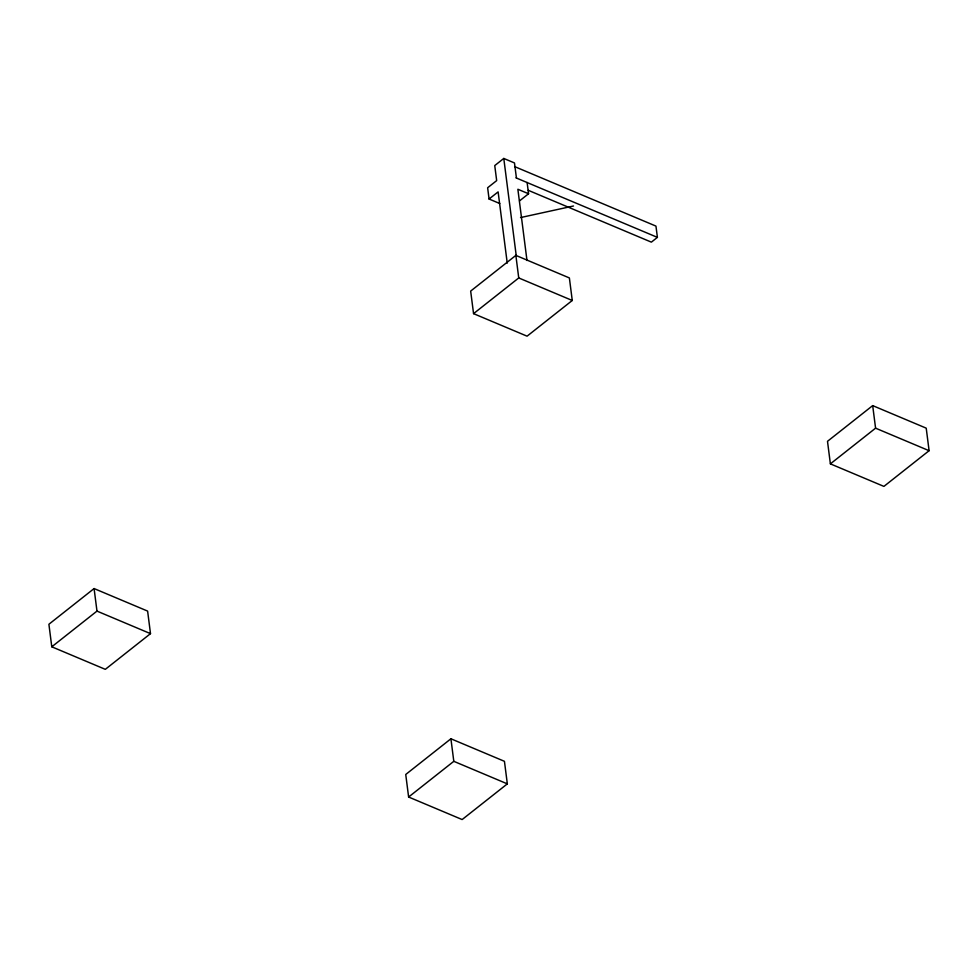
<?xml version="1.0" encoding="UTF-8"?>
<svg xmlns="http://www.w3.org/2000/svg" width="978" height="978" viewBox="0 0 978 978"><rect width="100%" height="100%" fill="white"/><g stroke="black" fill="none" stroke-linecap="round" stroke-linejoin="round"><path stroke-width="1.47" d="M516.421 177.984L514.489 162.947L503.78 158.448L494.746 165.575L496.677 180.612L487.631 187.752L489.073 199.023L499.782 203.534M489.073 199.023L498.12 191.884L507.24 263.106M519.526 200.893L528.56 193.754L527.118 182.483M94.084 588.56L48.9 624.257L51.785 646.8L105.318 669.343L150.502 633.646L147.617 611.091L94.084 588.56L96.981 611.103L51.785 646.8M515.858 255.392L470.662 291.089L473.56 313.645L527.081 336.175L572.264 300.478L569.379 277.935L515.858 255.392L518.743 277.948L473.56 313.645M514.624 166.602L655.957 226.101L657.399 237.373L651.372 242.141L528.23 190.294M450.919 738.781L405.736 774.478L408.621 797.021L462.142 819.552L507.337 783.867L504.44 761.312L450.919 738.781L453.804 761.324L408.621 797.021M872.682 405.613L827.498 441.31L830.383 463.865L883.916 486.396L929.1 450.699L926.215 428.156L872.682 405.613L875.579 428.168L830.383 463.865M520.54 217.568L573.475 206.003M516.066 177.886L657.399 237.373M528.56 193.754L517.863 189.255L526.983 260.466M518.743 277.948L572.264 300.478M875.579 428.168L929.1 450.699M96.981 611.103L150.502 633.646M453.804 761.324L507.337 783.867M503.78 158.448L516.298 256.138"/></g></svg>
